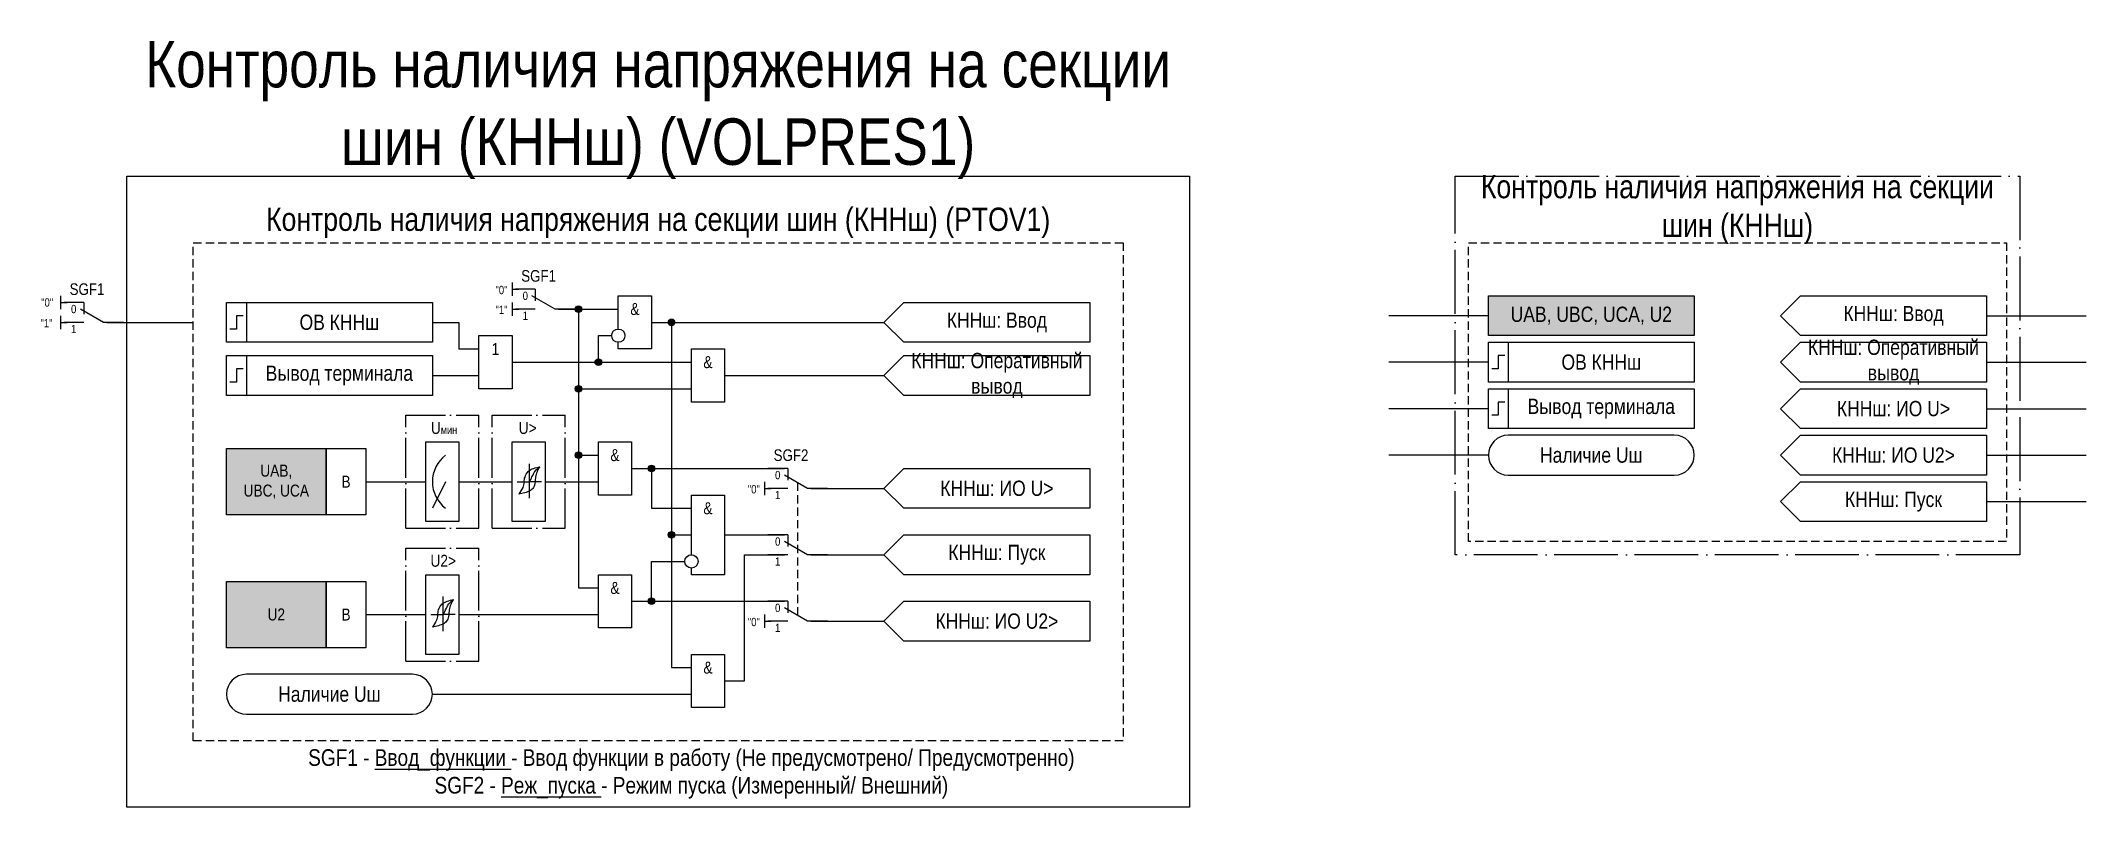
# Model space of a CAD drawing. Header units: millimetres. Extents: x -13 to 295, y 0 to 115.
import ezdxf
from ezdxf.enums import TextEntityAlignment as Align

# ---------------------------------------------------------------- set-up
doc = ezdxf.new("R2010")
doc.units = ezdxf.units.MM
doc.linetypes.add('ACAD_ISO04W100', pattern=[30, 24, -3, 0, -3])
doc.linetypes.add('штриховая2', pattern=[0.375, 0.25, -0.125])
doc.layers.add('TEXT', color=7, linetype='Continuous', lineweight=25)
doc.layers.add('Основная', color=7, linetype='Continuous')
doc.styles.add('1.8_Gost_RD', font='ARIALN.TTF', dxfattribs={"height": 1.8})
doc.styles.add('2.5_Gost_RD', font='ARIALN.TTF', dxfattribs={"height": 2.5})
doc.styles.add('3.5_Gost_RD', font='ARIALN.TTF', dxfattribs={"height": 3.5})
doc.styles.add('Вывод', font='ARIALN.TTF', dxfattribs={"height": 2.5})
doc.styles.add('Компонент', font='ARIALN.TTF', dxfattribs={"height": 3.5})

# ---------------------------------------------------------------- blocks, each defined once
blk = doc.blocks.new('*U1047')
at = {"layer": 'Основная', "linetype": 'ACAD_ISO04W100', "ltscale": 0.25}
for p, q in [((0, 0), (11, 0)), ((0, -17), (0, 0)), ((11, -17), (11, 0)), ((0, -17), (11, -17))]:
    blk.add_line(p, q, dxfattribs=at)
at = {"layer": 'Основная', "style": 'Компонент'}
blk.add_attdef('ОУ', text='', height=3.5, dxfattribs=at).set_placement((11, 0), align=Align.MIDDLE_CENTER)
blk = doc.blocks.new('*U892')
at = {"layer": 'Основная', "linetype": 'ACAD_ISO04W100', "ltscale": 0.25}
for p, q in [((0, 0), (11, 0)), ((0, -17), (0, 0)), ((11, -17), (11, 0)), ((0, -17), (11, -17))]:
    blk.add_line(p, q, dxfattribs=at)
at = {"layer": 'Основная', "style": 'Компонент'}
blk.add_attdef('ОУ', text='', height=3.5, dxfattribs=at).set_placement((11, 0), align=Align.MIDDLE_CENTER)
blk = doc.blocks.new('*U958')
at = {"layer": 'Основная', "color": 0}
blk.add_line((0, 0), (7, 4), dxfattribs=at)
at = {"layer": 'Основная', "ltscale": 0.35}
blk.add_line((6, 6), (6, 2.5), dxfattribs=at)
blk = doc.blocks.new('*U1049')
at = {"layer": 'Основная', "color": 0}
for p, q in [((-3, 6), (-9, 6)), ((-3, 0), (-9, 0)), ((9, 0), (3, 0))]:
    blk.add_line(p, q, dxfattribs=at)
at = {"layer": 'Основная', "ltscale": 0.25, "xscale": -1}
blk.add_blockref('*U958', (3, 0), dxfattribs=at)
at = {"layer": 'Основная'}
for tag, height, style, p in [('В1', 2.5, 'Вывод', (-13, 6)), ('ОУ', 3.5, 'Компонент', (-2, 10)), ('В2', 2.5, 'Вывод', (-6, 4)), ('В3', 2.5, 'Вывод', (-6, -2))]:
    blk.add_attdef(tag, text='', height=height, dxfattribs=dict(at, style=style)).set_placement(p, align=Align.MIDDLE_CENTER)
blk = doc.blocks.new('Точка')
at = {"ltscale": 100}
h = blk.add_hatch(color=256, dxfattribs=at)
h.dxf.hatch_style = 1
edge = h.paths.add_edge_path()
edge.add_arc((0, 0), 0.5, 0, 360)
blk.add_circle((0, 0), 0.5, dxfattribs=at)
blk = doc.blocks.new('*U1052')
at = {"layer": 'Основная', "color": 0}
for p, q in [((-3, 6), (-9, 6)), ((-3, 0), (-9, 0)), ((9, 0), (3, 0))]:
    blk.add_line(p, q, dxfattribs=at)
at = {"layer": 'Основная', "ltscale": 0.25, "xscale": -1}
blk.add_blockref('*U958', (3, 0), dxfattribs=at)
at = {"layer": 'Основная'}
for tag, height, style, p in [('В1', 2.5, 'Вывод', (-13, 6)), ('ОУ', 3.5, 'Компонент', (-2, 10)), ('В2', 2.5, 'Вывод', (-6, 4)), ('В3', 2.5, 'Вывод', (-6, -2))]:
    blk.add_attdef(tag, text='', height=height, dxfattribs=dict(at, style=style)).set_placement(p, align=Align.MIDDLE_CENTER)
blk = doc.blocks.new('*U985')
at = {"layer": 'Основная', "color": 0}
for p, q in [((-3, 6), (-9, 6)), ((-3, 0), (-9, 0)), ((9, 0), (3, 0))]:
    blk.add_line(p, q, dxfattribs=at)
at = {"layer": 'Основная', "ltscale": 0.25, "xscale": -1}
blk.add_blockref('*U958', (3, 0), dxfattribs=at)
at = {"layer": 'Основная'}
for tag, height, style, p in [('В1', 2.5, 'Вывод', (-14, 6)), ('ОУ', 3.5, 'Компонент', (-2, 10)), ('В2', 2.5, 'Вывод', (-6, 4)), ('В3', 2.5, 'Вывод', (-6, -2))]:
    blk.add_attdef(tag, text='', height=height, dxfattribs=dict(at, style=style)).set_placement(p, align=Align.MIDDLE_CENTER)

msp = doc.modelspace()

# ---------------------------------------------------------------- hatches: boundary and pattern name
at = {"ltscale": 100, "true_color": 0xf7941d}
h = msp.add_hatch(color=30, dxfattribs=at)
h.dxf.hatch_style = 1
h.paths.add_polyline_path([(205, 77), (236, 77), (236, 71), (205, 71)])
at = {"ltscale": 100, "true_color": 0xef8637}
h = msp.add_hatch(color=30, dxfattribs=at)
h.dxf.hatch_style = 1
h.paths.add_polyline_path([(15, 54), (30, 54), (30, 44), (15, 44)])
h = msp.add_hatch(color=30, dxfattribs=at)
h.dxf.hatch_style = 1
h.paths.add_polyline_path([(15, 34), (30, 34), (30, 24), (15, 24)])

# ---------------------------------------------------------------- linework, layer by layer
at = {"color": 6, "ltscale": 100}
for p, q in [((-10, 77), (-10, 75)), ((-10, 76), (-9, 76)), ((-10, 74), (-10, 72)), ((-10, 73), (-9, 73))]:
    msp.add_line(p, q, dxfattribs=at)
at = {"ltscale": 100}
for p, q in [((58, 78), (59, 78)), ((58, 75), (59, 75)), ((205, 74), (190, 74)), ((280, 74), (295, 74)), ((205, 67), (190, 67)), ((280, 67), (295, 67)), ((205, 60), (190, 60)), ((280, 60), (295, 60)), ((205, 53), (190, 53)), ((280, 53), (295, 53)), ((96, 48), (97, 48)), ((280, 46), (295, 46)), ((96, 28), (97, 28))]:
    msp.add_line(p, q, dxfattribs=at)
at = {"color": 3, "ltscale": 100}
msp.add_lwpolyline([(0, 95), (160, 95), (160, 0), (0, 0)], close=True, dxfattribs=at)
at = {"color": 251, "linetype": 'ACAD_ISO04W100', "lineweight": 30, "ltscale": 0.4, "true_color": 0x58595b}
msp.add_lwpolyline([(200, 95), (285, 95), (285, 38), (200, 38)], close=True, dxfattribs=at)
at = {"linetype": 'штриховая2', "ltscale": 5}
for points in [[(10, 85), (150, 85), (150, 10), (10, 10)], [(202, 85), (283, 85), (283, 40), (202, 40)]]:
    msp.add_lwpolyline(points, close=True, dxfattribs=at)
at = {"ltscale": 100}
for points in [[(205, 77), (236, 77), (236, 71), (205, 71)], [(280, 77), (280, 71), (252, 71), (249, 74), (252, 77)], [(15, 68), (18, 68), (18, 62), (15, 62)], [(15, 68), (46, 68), (46, 62), (15, 62)], [(205, 70), (208, 70), (208, 64), (205, 64)], [(205, 70), (236, 70), (236, 64), (205, 64)], [(280, 70), (280, 64), (252, 64), (249, 67), (252, 70)], [(205, 63), (208, 63), (208, 57), (205, 57)], [(205, 63), (236, 63), (236, 57), (205, 57)], [(252, 63), (280, 63), (280, 57), (252, 57), (249, 60)], [(252, 56), (280, 56), (280, 50), (252, 50), (249, 53)], [(15, 54), (30, 54), (30, 44), (15, 44)], [(30, 54), (36, 54), (36, 44), (30, 44)], [(45, 55), (50, 55), (50, 43), (45, 43)], [(58, 55), (63, 55), (63, 43), (58, 43)], [(252, 49), (280, 49), (280, 43), (252, 43), (249, 46)], [(15, 34), (30, 34), (30, 24), (15, 24)], [(30, 34), (36, 34), (36, 24), (30, 24)], [(45, 35), (50, 35), (50, 23), (45, 23)]]:
    msp.add_lwpolyline(points, close=True, dxfattribs=at)
for points in [[(65, 75), (74, 75)], [(65, 75), (68, 75), (68, 33), (71, 33)], [(65, 75), (68, 75), (68, 53), (71, 53)], [(65, 75), (68, 75), (68, 63), (85, 63)], [(65, 75), (68, 75)], [(46, 73), (50, 73), (50, 69), (53, 69)], [(79, 73), (82, 73), (82, 41), (85, 41)], [(79, 73), (82, 73), (82, 21), (85, 21)], [(46, 65), (53, 65)], [(58, 67), (85, 67)], [(90, 65), (114, 65)], [(76, 51), (79, 51), (79, 45), (85, 45)], [(36, 49), (45, 49)], [(50, 49), (58, 49)], [(63, 49), (71, 49)], [(103, 48), (114, 48)], [(90, 41), (99, 41)], [(76, 31), (79, 31), (79, 37), (84, 37)], [(90, 19), (93, 19), (93, 38), (99, 38)], [(103, 38), (114, 38)], [(36, 29), (45, 29)], [(50, 29), (71, 29)], [(103, 28), (114, 28)], [(46, 17), (85, 17)]]:
    msp.add_lwpolyline(points, dxfattribs=at)
at = {"color": 6, "ltscale": 100}
msp.add_lwpolyline([(-3, 73), (10, 73)], dxfattribs=at)
at = {"lineweight": 30, "ltscale": 100}
for points in [[(207.5, 68), (206.5, 68), (206.5, 66), (205.5, 66)], [(17.5, 66), (16.5, 66), (16.5, 64), (15.5, 64)], [(207.5, 61), (206.5, 61), (206.5, 59), (205.5, 59)]]:
    msp.add_lwpolyline(points, dxfattribs=at)
at = {"ltscale": 100}
for points in [[(208, 50), (233, 50, 1), (233, 56), (208, 56, 1)], [(18, 14), (43, 14, 1), (43, 20), (18, 20, 1)]]:
    msp.add_lwpolyline(points, format="xyb", close=True, dxfattribs=at)
at = {"linetype": 'штриховая2', "ltscale": 5}
msp.add_lwpolyline([(101, 48.86), (101, 28.86)], dxfattribs=at)
at = {"layer": 'Основная', "ltscale": 100}
for p, q in [((58, 79), (58, 77)), ((58, 76), (58, 74)), ((96, 49), (96, 47)), ((96, 29), (96, 27))]:
    msp.add_line(p, q, dxfattribs=at)
at = {"layer": 'Основная'}
for p, q in [((60.6, 51.72), (60.6, 46.52)), ((47.6, 31.72), (47.6, 26.52))]:
    msp.add_line(p, q, dxfattribs=at)
at = {"layer": 'Основная', "color": 7, "ltscale": 100}
for p, q in [((48, 49), (46, 45)), ((58.79, 49), (60.6, 49)), ((62.42, 49), (60.6, 49)), ((45.79, 29), (47.6, 29)), ((49.42, 29), (47.6, 29))]:
    msp.add_line(p, q, dxfattribs=at)
at = {"layer": 'Основная', "ltscale": 100}
for points in [[(74, 72), (74, 77), (79, 77), (79, 69), (74, 69), (74, 70)], [(58, 67), (71, 67), (71, 71), (73, 71)], [(79, 73), (114, 73)], [(76, 51), (76, 51), (76, 51), (99, 51)], [(114, 48), (117, 51), (145, 51), (145, 45), (117, 45), (114, 48)], [(85, 38), (85, 47), (90, 47), (90, 35), (85, 35), (85, 36)], [(114, 38), (117, 41), (145, 41), (145, 35), (117, 35), (114, 38)], [(76, 31), (99, 31)], [(114, 28), (117, 31), (145, 31), (145, 25), (117, 25), (114, 28)]]:
    msp.add_lwpolyline(points, dxfattribs=at)
for points in [[(15, 76), (18, 76), (18, 70), (15, 70)], [(15, 76), (46, 76), (46, 70), (15, 70)], [(145, 76), (145, 70), (117, 70), (114, 73), (117, 76)], [(53, 71), (58, 71), (58, 63), (53, 63)], [(85, 69), (90, 69), (90, 61), (85, 61)], [(145, 68), (145, 62), (117, 62), (114, 65), (117, 68)], [(71, 55), (76, 55), (76, 47), (71, 47)], [(71, 35), (76, 35), (76, 27), (71, 27)], [(85, 23), (90, 23), (90, 15), (85, 15)]]:
    msp.add_lwpolyline(points, close=True, dxfattribs=at)
at = {"layer": 'Основная', "lineweight": 30, "ltscale": 100}
msp.add_lwpolyline([(17.5, 74), (16.5, 74), (16.5, 72), (15.5, 72)], dxfattribs=at)
at = {"layer": 'Основная'}
msp.add_circle((74, 71), 1, dxfattribs=at)
at = {"layer": 'Основная', "ltscale": 100}
msp.add_circle((85, 37), 1, dxfattribs=at)
at = {"layer": 'Основная', "color": 7, "ltscale": 100}
msp.add_arc((51, 49), 5, 126.8699, 233.1301, dxfattribs=at)
at = {"layer": 'Основная'}
for points in [[(59.8, 48.92), (59.95, 49.71), (60.44, 50.54), (62.2, 51.26)], [(60.6, 49), (61, 49.72), (61.47, 50.6), (62.2, 51.26)], [(61.48, 48.92), (61.6, 49.71), (61.81, 50.54), (62.2, 51.26)], [(59.8, 48.92), (59.6, 48.13), (59, 47.12)], [(61.48, 48.92), (61.25, 48.13), (60.76, 47.67), (59, 47.12)], [(46.8, 28.92), (46.95, 29.71), (47.44, 30.54), (49.2, 31.26)], [(47.6, 29), (48, 29.72), (48.47, 30.6), (49.2, 31.26)], [(48.48, 28.92), (48.6, 29.71), (48.81, 30.54), (49.2, 31.26)], [(46.8, 28.92), (46.6, 28.13), (46, 27.12)], [(48.48, 28.92), (48.25, 28.13), (47.76, 27.67), (46, 27.12)]]:
    msp.add_spline(points, degree=3, dxfattribs=at)

# ---------------------------------------------------------------- block references
at = {"layer": 'Основная', "ltscale": 0.25}
ref = msp.add_blockref('*U1049', (63, 75), dxfattribs=dict(at, xscale=0.5, yscale=0.5, zscale=0.5))
ref.add_attrib('ОУ', 'SGF1', dxfattribs={"height": 1.75, "style": 'Компонент'}).set_placement((62, 80), align=Align.MIDDLE_CENTER)
ref.add_attrib('В2', '0', dxfattribs={"height": 1.25, "style": 'Вывод'}).set_placement((60, 77), align=Align.MIDDLE_CENTER)
ref.add_attrib('В3', '1', dxfattribs={"height": 1.25, "style": 'Вывод'}).set_placement((60, 74), align=Align.MIDDLE_CENTER)
at = {"layer": 'Основная', "color": 6, "ltscale": 0.25, "xscale": 0.5, "yscale": 0.5, "zscale": 0.5}
msp.add_blockref('*U985', (-5, 73), dxfattribs=at).add_auto_attribs({'ОУ': 'SGF1', 'В1': '"0"', 'В2': '0', 'В3': '1'})
at = {"layer": 'Основная', "ltscale": 100}
for p in [(68, 75), (82, 73), (71, 67), (68, 63), (68, 53), (79, 51), (82, 41), (79, 31)]:
    msp.add_blockref('Точка', p, dxfattribs=at)
at = {"layer": 'Основная', "ltscale": 0.25}
for name, p in [('*U892', (42, 59)), ('*U1047', (55, 59)), ('*U892', (42, 39))]:
    msp.add_blockref(name, p, dxfattribs=at)
ref = msp.add_blockref('*U1052', (101, 48), dxfattribs=dict(at, xscale=0.5, yscale=0.5, zscale=0.5))
ref.add_attrib('ОУ', 'SGF2', dxfattribs={"height": 1.75, "style": 'Компонент'}).set_placement((100, 53), align=Align.MIDDLE_CENTER)
ref.add_attrib('В2', '0', dxfattribs={"height": 1.25, "style": 'Вывод'}).set_placement((98, 50), align=Align.MIDDLE_CENTER)
ref.add_attrib('В3', '1', dxfattribs={"height": 1.25, "style": 'Вывод'}).set_placement((98, 47), align=Align.MIDDLE_CENTER)
ref = msp.add_blockref('*U1052', (101, 38), dxfattribs=dict(at, xscale=0.5, yscale=0.5, zscale=0.5))
ref.add_attrib('В2', '0', dxfattribs={"height": 1.25, "style": 'Вывод'}).set_placement((98, 40), align=Align.MIDDLE_CENTER)
ref.add_attrib('В3', '1', dxfattribs={"height": 1.25, "style": 'Вывод'}).set_placement((98, 37), align=Align.MIDDLE_CENTER)
ref = msp.add_blockref('*U1052', (101, 28), dxfattribs=dict(at, xscale=0.5, yscale=0.5, zscale=0.5))
ref.add_attrib('В2', '0', dxfattribs={"height": 1.25, "style": 'Вывод'}).set_placement((98, 30), align=Align.MIDDLE_CENTER)
ref.add_attrib('В3', '1', dxfattribs={"height": 1.25, "style": 'Вывод'}).set_placement((98, 27), align=Align.MIDDLE_CENTER)

# ---------------------------------------------------------------- texts
at = {"color": 30, "ltscale": 100, "attachment_point": 5, "style": '3.5_Gost_RD'}
for s, insert, char_height, width in [('{\\C3;Контроль наличия напряжения на секции шин (КННш) (VOLPRES1)}', (80, 105), 7, 160), ('Контроль наличия напряжения на секции шин (КННш)', (242.5, 90), 3.5, 85), ('Контроль наличия напряжения на секции шин (КННш) (РTOV1)', (80, 88), 3.5, 140), ('SGF1 - {\\LВвод_функции} - Ввод функции в работу (Не предусмотрено/ Предусмотренно)\\P\\pt75;SGF2 - {\\LРеж_пуска} - Режим пуска (Измеренный/ Внешний)', (85, 5), 2.5, 150)]:
    msp.add_mtext(s, dxfattribs=dict(at, insert=insert, char_height=char_height, width=width))
at = {"ltscale": 100, "attachment_point": 5}
for s, insert, char_height, width, style in [('КННш: Ввод', (266, 74), 2.3, 28, '2.5_Gost_RD'), ('КННш: Оперативный вывод', (266, 67), 2.3, 28, '2.5_Gost_RD'), ('КННш: ИО U>', (266, 60), 2.3, 28, '2.5_Gost_RD'), ('КННш: ИО U2>', (266, 53), 2.3, 28, '2.5_Gost_RD'), ('UAB,\\PUBC, UCA', (22.5, 49), 1.8, 15, '1.8_Gost_RD'), ('В ', (33, 49), 1.8, 6, '1.8_Gost_RD'), ('КННш: Пуск', (266, 46), 2.3, 28, '2.5_Gost_RD'), ('\\pt14.4;U2', (22.5, 29), 1.8, 15, '1.8_Gost_RD'), ('В ', (33, 29), 1.8, 6, '1.8_Gost_RD')]:
    msp.add_mtext(s, dxfattribs=dict(at, insert=insert, char_height=char_height, width=width, style=style))
at = {"color": 6, "ltscale": 100, "insert": (-13, 73.5), "char_height": 1.25, "attachment_point": 1, "style": '3.5_Gost_RD'}
msp.add_mtext_dynamic_manual_height_columns('"1"', width=2, gutter_width=17.5, heights=[0], dxfattribs=at)
at = {"layer": 'TEXT', "color": 0, "ltscale": 100, "char_height": 2.3, "attachment_point": 5, "style": '2.5_Gost_RD'}
for s, insert, width in [('{\\C256;UAB, UBC, UCA, U2}', (220.5, 74), 31), ('{\\C256;ОВ КННш}', (222, 67), 28), ('{\\C256;Вывод терминала}', (32, 65), 28), ('{\\C256;Вывод терминала}', (222, 60), 28), ('{\\C256;Наличие Uш}', (220.5, 53), 31), ('{\\C256;Наличие Uш}', (30.5, 17), 31)]:
    msp.add_mtext(s, dxfattribs=dict(at, insert=insert, width=width))
at = {"layer": 'Основная', "ltscale": 100, "char_height": 1.25, "attachment_point": 1, "style": '3.5_Gost_RD'}
for s, insert in [('"0"', (55.5, 78.5)), ('"1"', (55.5, 75.5)), ('"0"', (93.5, 48.5)), ('"0"', (93.5, 28.5))]:
    msp.add_mtext_dynamic_manual_height_columns(s, width=2, gutter_width=17.5, heights=[0], dxfattribs=dict(at, insert=insert))
at = {"layer": 'Основная', "color": 0, "ltscale": 100, "char_height": 2.3, "width": 28, "attachment_point": 5, "style": '2.5_Gost_RD'}
for s, insert in [('{\\C256;ОВ КННш}', (32, 73)), ('{\\C256;КННш: ИО U>}', (131, 48)), ('{\\C256;КННш: Пуск}', (131, 38)), ('{\\C256;КННш: ИО U2>}', (131, 28))]:
    msp.add_mtext(s, dxfattribs=dict(at, insert=insert))
at = {"layer": 'Основная', "ltscale": 100, "attachment_point": 5, "style": '2.5_Gost_RD'}
for s, insert, char_height, width in [('&', (76.5, 75), 1.8, 5), ('КННш: Ввод', (131, 73), 2.3, 28), ('1', (55.5, 69), 1.8, 5), ('&', (87.5, 67), 1.8, 5), ('КННш: Оперативный вывод', (131, 65), 2.3, 28), ('&', (73.5, 53), 1.8, 5), ('&', (87.5, 45), 1.8, 5), ('&', (73.5, 33), 1.8, 5), ('&', (87.5, 21), 1.8, 5)]:
    msp.add_mtext(s, dxfattribs=dict(at, insert=insert, char_height=char_height, width=width))
at = {"layer": 'Основная', "color": 7, "ltscale": 100, "char_height": 1.8, "attachment_point": 1, "style": '1.8_Gost_RD'}
for s, width, insert in [('\\pi2.78586;U{\\H0.66667x;мин}', 11, (43, 58)), ('U>', 4, (59, 58)), ('\\pi3.7178;U2>', 11, (42, 38))]:
    msp.add_mtext_dynamic_manual_height_columns(s, width=width, gutter_width=17.5, heights=[0], dxfattribs=dict(at, insert=insert))

doc.saveas('drawing.dxf')
